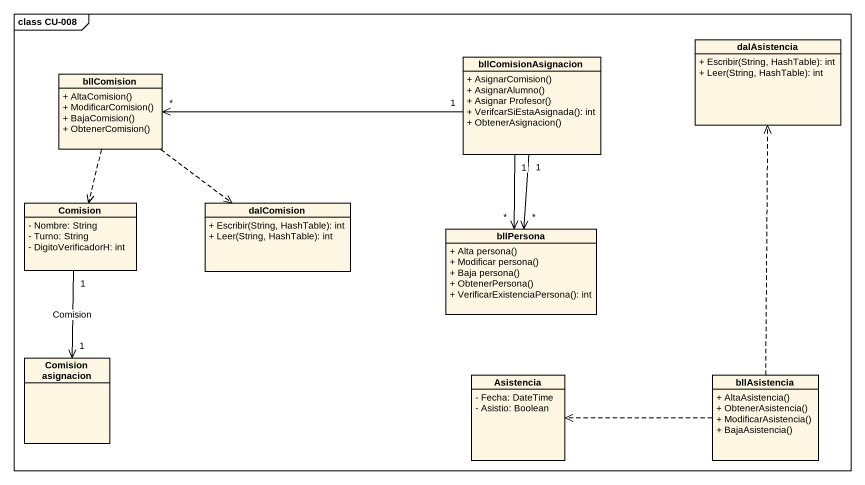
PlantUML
@startuml
mainframe class CU-008
hide circle
hide empty members
skinparam classAttributeIconSize 0
class dalAsistencia {
  + Escribir(String, HashTable): int
  + Leer(String, HashTable): int
}
class bllComision {
  + AltaComision()
  + ModificarComision()
  + BajaComision()
  + ObtenerComision()
}
class bllComisionAsignacion {
  + AsignarComision()
  + AsignarAlumno()
  + Asignar Profesor()
  + VerifcarSiEstaAsignada(): int
  + ObtenerAsignacion()
}
class Comision {
  - Nombre: String
  - Turno: String
  - DigitoVerificadorH: int
}
class dalComision {
  + Escribir(String, HashTable): int
  + Leer(String, HashTable): int
}
class bllPersona {
  + Alta persona()
  + Modificar persona()
  + Baja persona()
  + ObtenerPersona()
  + VerificarExistenciaPersona(): int
}
class "Comision asignacion" as Comision_asignacion
class Asistencia {
  - Fecha: DateTime
  - Asistio: Boolean
}
class bllAsistencia {
  + AltaAsistencia()
  + ObtenerAsistencia()
  + ModificarAsistencia()
  + BajaAsistencia()
}
bllComision ..> Comision
bllComision ..> dalComision
bllComisionAsignacion "1" -left-> "*" bllComision
bllComisionAsignacion "1" --> "*" bllPersona
bllComisionAsignacion "1" --> "*" bllPersona
Comision "1" --> "1" Comision_asignacion : Comision
bllAsistencia .up.> dalAsistencia
bllAsistencia .left.> Asistencia
@enduml
